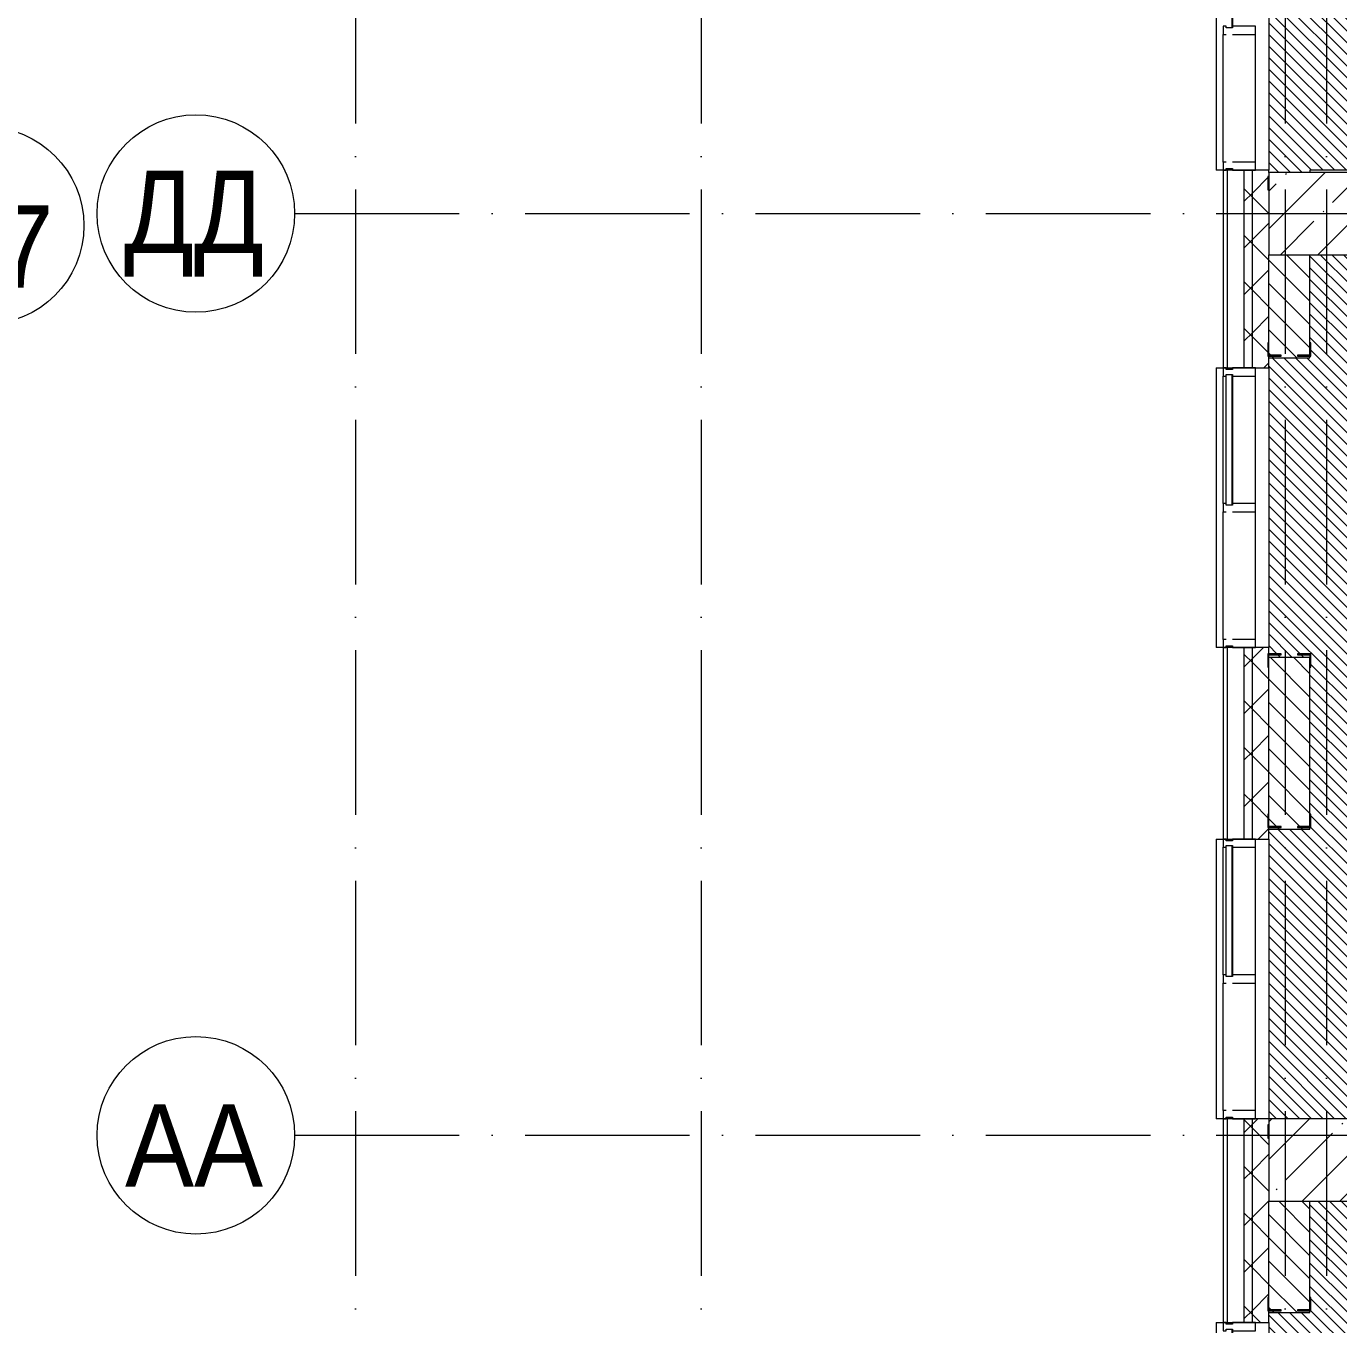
# Model space of a CAD drawing. Header units: millimetres. Extents: x -6467 to 106027, y -7090 to 195095.
# Drawn here: x 67059 to 75034, y 147794 to 155683 of the extents above; entities that cross this region are included whole.
import ezdxf

# ---------------------------------------------------------------- set-up
doc = ezdxf.new("R2010")
doc.units = ezdxf.units.MM
doc.linetypes.add('50_200_ШТРИХ_1Т_ш5_п1_п1_', pattern=[1400, 1000, -200, 0, -200])
for name, color, linetype, lineweight in [('A-FLOR', 7, 'Continuous', 9), ('A-GLAZ', 7, 'Continuous', 5), ('A-GLAZ-CWMG', 7, 'Continuous', 9), ('A-GLAZ-CWMG-1', 7, 'Continuous', 20), ('A-WALL', 7, 'Continuous', 5), ('A-WALL-FNSH-1', 7, 'Continuous', 5), ('I-WALL', 7, 'Continuous', 5), ('S-COLS', 7, 'Continuous', 9), ('S-COLS-1', 7, 'Continuous', 5)]:
    doc.layers.add(name, color=color, linetype=linetype, lineweight=lineweight)
for name, color, linetype, lineweight, true_color in [('A-FLOR-PATT-1', 7, 'Continuous', 5, 0xd61c12), ('A-GENM-1', 7, 'Continuous', 9, 0xaaaaaa), ('A-GENM-2', 7, 'Continuous', 20, 0xaaaaaa), ('I-WALL-1', 7, 'Continuous', 5, 0x787878), ('Оси-1', 7, 'Continuous', 20, 0xaaaaaa), ('Оси-2', 7, 'Continuous', 9, 0xaaaaaa), ('Оси-3', 7, '50_200_ШТРИХ_1Т_ш5_п1_п1_', 9, 0xaaaaaa)]:
    doc.layers.add(name, color=color, linetype=linetype, lineweight=lineweight, true_color=true_color)
doc.styles.add('Arial', font='arial.ttf', dxfattribs={"width": 0.9, "height": 500})
pattern_1 = [(45, (109.45, 102614.03), (-141.42136, 141.42136), []), (135, (109.45, 102614.03), (-141.42136, -141.42136), [])]

# ---------------------------------------------------------------- blocks, each defined once
blk = doc.blocks.new('BSC_Колонна _Прямоугольная - 500х500-V39-АИ_План этажа Радиаторы_3')
at = {"layer": 'S-COLS-1'}
h = blk.add_hatch(dxfattribs=at)
h.set_pattern_fill('FP_68', color=256, style=0, pattern_type=2)
h.set_pattern_definition([(315, (-51931.04, 74750), (228.0985, 228.0985), []), (315, (-51931.04, 74521.9), (228.0985, 228.0985), [403.225, -80.645, 6.706, -73.939])])
h.paths.add_polyline_path([(-250, 250), (-250, -250), (250, -250), (250, 250), (-158, 250)])
for p, q in [((250, 250), (-250, 250)), ((-250, 250), (-250, -250)), ((250, -250), (250, 250)), ((-250, -250), (250, -250))]:
    blk.add_line(p, q, dxfattribs=at)
blk = doc.blocks.new('Прямоугольный импост - Импост структурный с накладкой - 180мм-22437111-АИ_План этажа Радиаторы_3')
at = {"layer": 'A-GLAZ-CWMG-1'}
for p, q in [((-50, 0), (-50, 17)), ((-50, 17), (0, 17)), ((0, 0), (-10, 0)), ((-10, 0), (-10, -40)), ((0, 17), (0, 0)), ((-50, -180), (-50, -40)), ((-10, -40), (0, -40)), ((0, -40), (0, -180)), ((0, -180), (-50, -180))]:
    blk.add_line(p, q, dxfattribs=at)
blk = doc.blocks.new('Прямоугольный импост - Импост структурный с накладкой - 180мм-22071093-АИ_План этажа Радиаторы_3')
at = {"layer": 'A-GLAZ-CWMG'}
for p, q in [((49825, 55111), (49050, 55111)), ((49825, 54931), (49050, 54931)), ((49825, 54914), (49050, 54914))]:
    blk.add_line(p, q, dxfattribs=at)
blk = doc.blocks.new('Прямоугольный импост - Импост структурный с накладкой - 180мм-V176-АИ_План этажа Радиаторы_3')
at = {"layer": 'A-GLAZ-CWMG'}
for p, q in [((6638, 55111), (5863, 55111)), ((6638, 54914), (5863, 54914))]:
    blk.add_line(p, q, dxfattribs=at)
blk = doc.blocks.new('Прямоугольный импост - Импост структурный с накладкой - 180мм-V179-АИ_План этажа Радиаторы_3')
at = {"layer": 'A-GLAZ-CWMG-1'}
for p, q in [((-25, 0), (-25, 17)), ((-25, 17), (25, 17)), ((-15, 0), (-25, 0)), ((-15, -40), (-15, 0)), ((25, 17), (25, 0)), ((-25, -180), (-25, -40)), ((-25, -40), (-15, -40)), ((25, -40), (25, -180)), ((25, -180), (-25, -180))]:
    blk.add_line(p, q, dxfattribs=at)
blk = doc.blocks.new('Прямоугольный импост - Импост структурный с накладкой - 180мм-22437157-АИ_План этажа Радиаторы_3')
at = {"layer": 'A-GLAZ-CWMG-1'}
for p, q in [((0, 17), (-50, 17)), ((-50, 17), (-50, 0)), ((-50, 0), (-40, 0)), ((-40, 0), (-40, -40)), ((-10, -40), (-10, 0)), ((-10, 0), (0, 0)), ((0, 0), (0, 17)), ((-40, -40), (-50, -40)), ((-50, -40), (-50, -180)), ((0, -40), (-10, -40)), ((0, -180), (0, -40)), ((-50, -180), (0, -180))]:
    blk.add_line(p, q, dxfattribs=at)
blk = doc.blocks.new('BSC_Колонна _Прямоугольная - 500х500-V258-АИ_План этажа Радиаторы_3')
at = {"layer": 'S-COLS-1'}
h = blk.add_hatch(dxfattribs=at)
h.set_pattern_fill('FP_208', color=256, style=0, pattern_type=2)
h.set_pattern_definition([(315, (-46181.04, 74750), (228.0985, 228.0985), []), (315, (-46181.04, 74521.9), (228.0985, 228.0985), [403.225, -80.645, 6.706, -73.939])])
h.paths.add_polyline_path([(-250, 250), (-250, -250), (250, -250), (250, 250), (-33.1, 250)])
for p, q in [((250, 250), (-250, 250)), ((-250, 250), (-250, -250)), ((250, -250), (250, 250)), ((-250, -250), (250, -250))]:
    blk.add_line(p, q, dxfattribs=at)
blk = doc.blocks.new('Фахверк _газобетон торцы_756 - Фахверк _газобетон торцы_-25587475-АИ_План этажа Радиаторы_3')
at = {"layer": 'A-GENM-2'}
for p, q in [((89406, 11134.7), (89325, 11134.7)), ((89325, 11134.7), (89325, 11128.7)), ((89406, 11128.7), (89406, 11134.7))]:
    blk.add_line(p, q, dxfattribs=at)
blk = doc.blocks.new('Фахверк _газобетон торцы_758 - Фахверк _газобетон торцы_-25587515-АИ_План этажа Радиаторы_3')
at = {"layer": 'A-GENM-2'}
for p, q in [((89406, 11134.7), (89325, 11134.7)), ((89325, 11134.7), (89325, 11128.7)), ((89325, 11128.7), (89400, 11128.7)), ((89400, 11128.7), (89400, 11053.7)), ((89406, 11053.7), (89406, 11134.7)), ((89400, 11053.7), (89406, 11053.7)), ((89400, 10953.7), (89400, 10878.7)), ((89406, 10953.7), (89400, 10953.7)), ((89406, 10872.7), (89406, 10953.7)), ((89400, 10878.7), (89325, 10878.7)), ((89325, 10878.7), (89325, 10872.7)), ((89325, 10872.7), (89406, 10872.7))]:
    blk.add_line(p, q, dxfattribs=at)
blk = doc.blocks.new('Фахверк _газобетон торцы_759 - Фахверк _газобетон торцы_-25587535-АИ_План этажа Радиаторы_3')
at = {"layer": 'A-GENM-2'}
for p, q in [((89406, 11134.7), (89325, 11134.7)), ((89325, 11134.7), (89325, 11128.7)), ((89325, 11128.7), (89400, 11128.7)), ((89400, 11128.7), (89400, 11053.7)), ((89406, 11053.7), (89406, 11134.7)), ((89400, 11053.7), (89406, 11053.7)), ((89400, 10953.7), (89400, 10878.7)), ((89406, 10953.7), (89400, 10953.7)), ((89406, 10872.7), (89406, 10953.7)), ((89400, 10878.7), (89325, 10878.7)), ((89325, 10878.7), (89325, 10872.7)), ((89325, 10872.7), (89406, 10872.7))]:
    blk.add_line(p, q, dxfattribs=at)
blk = doc.blocks.new('Фахверк _газобетон торцы_760 - Фахверк _газобетон торцы_-25587555-АИ_План этажа Радиаторы_3')
at = {"layer": 'A-GENM-2'}
for p, q in [((89406, 11134.7), (89325, 11134.7)), ((89325, 11134.7), (89325, 11128.7)), ((89406, 11128.7), (89406, 11134.7))]:
    blk.add_line(p, q, dxfattribs=at)
blk = doc.blocks.new('Фахверк _газобетон торцы_761 - Фахверк _газобетон торцы_-25587575-АИ_План этажа Радиаторы_3')
at = {"layer": 'A-GENM-2'}
for p, q in [((89406, 11134.7), (89325, 11134.7)), ((89325, 11134.7), (89325, 11128.7)), ((89325, 11128.7), (89400, 11128.7)), ((89400, 11128.7), (89400, 11053.7)), ((89406, 11053.7), (89406, 11134.7)), ((89400, 11053.7), (89406, 11053.7)), ((89400, 10953.7), (89400, 10878.7)), ((89406, 10953.7), (89400, 10953.7)), ((89406, 10872.7), (89406, 10953.7)), ((89400, 10878.7), (89325, 10878.7)), ((89325, 10878.7), (89325, 10872.7)), ((89325, 10872.7), (89406, 10872.7))]:
    blk.add_line(p, q, dxfattribs=at)
blk = doc.blocks.new('Фахверк _газобетон торцы_763 - Фахверк _газобетон торцы_-25587615-АИ_План этажа Радиаторы_3')
at = {"layer": 'A-GENM-2'}
for p, q in [((89406, 11134.7), (89325, 11134.7)), ((89325, 11134.7), (89325, 11128.7)), ((89325, 11128.7), (89400, 11128.7)), ((89400, 11128.7), (89400, 11053.7)), ((89406, 11053.7), (89406, 11134.7)), ((89400, 11053.7), (89406, 11053.7)), ((89400, 10953.7), (89400, 10878.7)), ((89406, 10953.7), (89400, 10953.7)), ((89406, 10872.7), (89406, 10953.7)), ((89400, 10878.7), (89325, 10878.7)), ((89325, 10878.7), (89325, 10872.7)), ((89325, 10872.7), (89406, 10872.7))]:
    blk.add_line(p, q, dxfattribs=at)
blk = doc.blocks.new('Отлив_СКБ - Отлив витража-V317-АИ_План этажа Радиаторы_3')
at = {"layer": 'A-GLAZ'}
for p, q in [((0, 57), (0, 100)), ((1700, 100), (0, 100)), ((1700, 100), (1700, 57)), ((0, 2), (10, 2)), ((865, 2), (1660, 2)), ((1690, 2), (1700, 2)), ((1650, 0), (875, 0))]:
    blk.add_line(p, q, dxfattribs=at)
blk = doc.blocks.new('Ось сетки - Круг_Ø6_00__ISO-2_5_0_9K_-17386508-АИ_План этажа Радиаторы_3')
at = {"layer": 'Оси-1'}
blk.add_circle((0, 0), 3, dxfattribs=at)

msp = doc.modelspace()

# ---------------------------------------------------------------- hatches: boundary and pattern name
at = {"layer": 'A-FLOR-PATT-1'}
h = msp.add_hatch(dxfattribs=at)
h.set_pattern_fill('FP_344', color=256, style=0, pattern_type=2)
h.set_pattern_definition([(315, (74859.45, 156020.076), (35.3553, 35.3553), [])])
h.paths.add_polyline_path([(74609.4, 154795.1), (74859.4, 154795.1), (74859.4, 154808.1), (75109.4, 154808.1), (75109.4, 157245.1), (74859.4, 157245.1), (74859.4, 156660.1), (74865.4, 156660.1), (74863.5, 156579.1), (74859.4, 156579.1), (74859.4, 156568.1), (74609.4, 156568.1), (74609.4, 154808.1)])
h = msp.add_hatch(dxfattribs=at)
h.set_pattern_fill('FP_345', color=256, style=0, pattern_type=2)
h.set_pattern_definition([(315, (74859.45, 151670.076), (35.3553, 35.3553), [])])
h.paths.add_polyline_path([(74831.8, 149045.1), (75109.4, 149045.1), (75109.4, 154295.1), (74859.4, 154295.1), (74859.4, 153760.1), (74865.4, 153760.1), (74863.8, 153679.1), (74859.4, 153679.1), (74859.4, 153668.1), (74609.4, 153668.1), (74609.4, 151871.1), (74684.4, 151871.1), (74684.4, 151865.1), (74609.4, 151865.1), (74609.4, 151848.1), (74859.4, 151848.1), (74859.4, 151865.1), (74784.4, 151865.1), (74784.4, 151871.1), (74865.4, 151871.1), (74864.6, 151790.1), (74859.4, 151790.1), (74859.4, 150897.1), (74865.4, 150897.1), (74865.4, 150816.1), (74859.4, 150816.1), (74859.4, 150805.1), (74609.4, 150805.1), (74609.4, 149045.1)])
h = msp.add_hatch(dxfattribs=at)
h.set_pattern_fill('FP_346', color=256, style=0, pattern_type=2)
h.set_pattern_definition([(315, (74859.45, 147320.076), (35.3553, 35.3553), [])])
h.paths.add_polyline_path([(74609.4, 146095.1), (75109.4, 146095.1), (75109.4, 148545.1), (74859.4, 148545.1), (74859.4, 147960.1), (74865.4, 147960.1), (74863.5, 147879.1), (74859.4, 147879.1), (74859.4, 147868.1), (74609.4, 147868.1), (74609.4, 146108.1)])
at = {"layer": 'A-WALL'}
h = msp.add_hatch(dxfattribs=at)
h.set_pattern_fill('FP_122', color=256, style=0, pattern_type=2)
h.set_pattern_definition(pattern_1)
h.paths.add_polyline_path([(74609.4, 145545.1), (74609.4, 146108.1), (74509.4, 146108.1), (74509.4, 145545.1)])
h.paths.add_polyline_path([(74609.4, 147808.1), (74609.4, 149045.1), (74509.4, 149045.1), (74509.4, 147808.1)])
h.paths.add_polyline_path([(74509.4, 150745.1), (74609.4, 150745.1), (74609.4, 151908.1), (74509.4, 151908.1), (74509.4, 150871.4)])
h.paths.add_polyline_path([(74609.4, 153608.1), (74609.4, 154808.1), (74509.4, 154808.1), (74509.4, 153608.1)])
h.paths.add_polyline_path([(74609.4, 156508.1), (74609.4, 157795.1), (74509.4, 157795.1), (74509.4, 156508.1)])
h = msp.add_hatch(dxfattribs=at)
h.set_pattern_fill('FP_122', color=256, style=0, pattern_type=2)
h.set_pattern_definition(pattern_1)
h.paths.add_polyline_path([(74509.4, 145545.1), (74509.4, 146108.1), (74459.4, 146108.1), (74459.4, 145545.1)])
h.paths.add_polyline_path([(74509.4, 147808.1), (74509.4, 149045.1), (74459.4, 149045.1), (74459.4, 147808.1)])
h.paths.add_polyline_path([(74509.4, 150745.1), (74509.4, 151908.1), (74459.4, 151908.1), (74459.4, 150745.1)])
h.paths.add_polyline_path([(74459.4, 153608.1), (74509.4, 153608.1), (74509.4, 154808.1), (74459.4, 154808.1), (74459.4, 153683.9)])
h.paths.add_polyline_path([(74459.4, 156508.1), (74509.4, 156508.1), (74509.4, 157695.1), (74459.4, 157695.1), (74459.4, 157199.6)])
at = {"layer": 'I-WALL'}
h = msp.add_hatch(dxfattribs=at)
h.set_pattern_fill('FP_2', color=256, style=0, pattern_type=2)
h.set_pattern_definition([(135, (109.45, 102614.03), (-70.71068, -70.71068), [])])
h.paths.add_polyline_path([(74859.4, 147868.1), (74859.4, 148545.1), (74609.4, 148545.1), (74609.4, 147868.1), (74831.8, 147868.1)])
h.paths.add_polyline_path([(74609.4, 150805.1), (74859.4, 150805.1), (74859.4, 151848.1), (74609.4, 151848.1), (74609.4, 150871.4)])
h.paths.add_polyline_path([(74859.4, 153668.1), (74859.4, 154295.1), (74609.4, 154295.1), (74609.4, 153668.1), (74831.8, 153668.1)])
h.paths.add_polyline_path([(74609.4, 156568.1), (74859.4, 156568.1), (74859.4, 157245.1), (74609.4, 157245.1), (74609.4, 157199.6)])
h.paths.add_polyline_path([(74831.8, 157745.1), (74859.4, 157745.1), (74859.4, 157795.1), (74609.4, 157795.1), (74609.4, 157745.1), (74619.6, 157745.1)])
at = {"layer": 'I-WALL-1'}
h = msp.add_hatch(dxfattribs=at)
h.set_pattern_fill('FP_3', color=256, style=0, pattern_type=2)
h.set_pattern_definition([(0, (109.45, 102614.03), (406.4, 101.6), [6.706, -298.094, 6.706, -298.094, -1625.6]), (0, (109.45, 102614.03), (406.4, 101.6), [-609.6, 6.706, -602.894, 6.706, -298.094, -711.2]), (0, (109.45, 102614.03), (406.4, 101.6), [-1524, 6.706, -196.494, 6.706, -501.294]), (120, (261.85, 102664.83), (-291.18818, 301.15272), [6.706, -298.094, 6.706, -298.094, -1625.6]), (120, (261.85, 102664.83), (-291.18818, 301.15272), [-609.6, 6.706, -602.894, 6.706, -298.094, -711.2]), (120, (261.85, 102664.83), (-291.18818, 301.15272), [-1524, 6.706, -196.494, 6.706, -501.294]), (240, (312.65, 102868.03), (-115.21182, -402.75272), [6.706, -298.094, 6.706, -298.094, -1625.6]), (240, (312.65, 102868.03), (-115.21182, -402.75272), [-609.6, 6.706, -602.894, 6.706, -298.094, -711.2]), (240, (312.65, 102868.03), (-115.21182, -402.75272), [-1524, 6.706, -196.494, 6.706, -501.294])])
h.paths.add_polyline_path([(82149.4, 154788.1), (83009.4, 154788.1), (83009.4, 154795.1), (83259.4, 154795.1), (83259.4, 154808.1), (82695.3, 154808.1), (82729.8, 154805.1), (82229.8, 154805.1), (82229.8, 154808.1), (82149.4, 154808.1), (82149.4, 154805.1)])
h.paths.add_polyline_path([(82049.4, 154788.1), (82049.4, 154808.1), (81784.4, 154808.1), (81784.4, 154788.1)])
h.paths.add_polyline_path([(80584.4, 154788.1), (80584.4, 154808.1), (79439.4, 154808.1), (79439.4, 154788.1)])
h.paths.add_polyline_path([(78967.2, 154788.1), (79339.4, 154788.1), (79339.4, 154808.1), (78179.4, 154808.1), (78179.4, 154788.1)])
h.paths.add_polyline_path([(78079.4, 154788.1), (78079.4, 154808.1), (74859.4, 154808.1), (74859.4, 154795.1), (75109.4, 154795.1), (75109.4, 154788.1), (75658.9, 154788.1)])

# ---------------------------------------------------------------- linework, layer by layer
at = {"layer": 'A-FLOR'}
for p, q in [((74609.4, 156508.1), (74609.4, 154808.1)), ((74609.4, 153608.1), (74609.4, 151908.1)), ((74609.4, 150745.1), (74609.4, 149045.1)), ((74609.4, 147808.1), (74609.4, 146108.1))]:
    msp.add_line(p, q, dxfattribs=at)
at = {"layer": 'A-WALL'}
for p, q in [((74359.4, 153608.1), (74359.4, 154808.1)), ((74459.4, 153608.1), (74459.4, 154808.1)), ((74509.4, 153608.1), (74509.4, 154808.1)), ((74859.4, 153668.1), (74859.4, 154295.1)), ((74609.4, 153668.1), (74859.4, 153668.1)), ((74359.4, 150745.1), (74359.4, 151908.1)), ((74459.4, 150745.1), (74459.4, 151908.1)), ((74509.4, 150745.1), (74509.4, 151908.1)), ((74859.4, 151848.1), (74609.4, 151848.1)), ((74859.4, 150805.1), (74859.4, 151848.1)), ((74609.4, 150805.1), (74859.4, 150805.1)), ((74359.4, 147808.1), (74359.4, 149045.1)), ((74459.4, 147808.1), (74459.4, 149045.1)), ((74509.4, 147808.1), (74509.4, 149045.1)), ((74859.4, 147868.1), (74859.4, 148545.1)), ((74609.4, 147868.1), (74859.4, 147868.1))]:
    msp.add_line(p, q, dxfattribs=at)
at = {"layer": 'A-WALL-FNSH-1'}
for p, q in [((74332.4, 154808.1), (74332.4, 153608.1)), ((74609.4, 154808.1), (74332.4, 154808.1)), ((74609.4, 154795.1), (74609.4, 154808.1)), ((78059.4, 154808.1), (74859.4, 154808.1)), ((74859.4, 154808.1), (74859.4, 154795.1)), ((74609.4, 153608.1), (74609.4, 154295.1)), ((74332.4, 153608.1), (74609.4, 153608.1)), ((74332.4, 151908.1), (74332.4, 150745.1)), ((74609.4, 151908.1), (74332.4, 151908.1)), ((74609.4, 150745.1), (74609.4, 151908.1)), ((74332.4, 150745.1), (74609.4, 150745.1)), ((74332.4, 149045.1), (74332.4, 147808.1)), ((74609.4, 149045.1), (74332.4, 149045.1)), ((74609.4, 147808.1), (74609.4, 148545.1)), ((74332.4, 147808.1), (74609.4, 147808.1))]:
    msp.add_line(p, q, dxfattribs=at)
at = {"layer": 'Оси-3'}
for p, q in [((69059.4, 193895), (69059.4, 96724.3)), ((71159.4, 193895), (71159.4, 96724.3)), ((74709.4, 193895), (74709.4, 113945.1)), ((74959.4, 193895), (74959.4, 113945.1)), ((68690.1, 154545.1), (104827.4, 154545.1)), ((68690.1, 148945.1), (90428.2, 148945.1))]:
    msp.add_line(p, q, dxfattribs=at)

# ---------------------------------------------------------------- block references
at = {"layer": 'A-GENM-1'}
for name, p, rotation in [('Фахверк _газобетон торцы_756 - Фахверк _газобетон торцы_-25587475-АИ_План этажа Радиаторы_3', (85738.2, 65365.1), 89.99999999999974), ('Фахверк _газобетон торцы_759 - Фахверк _газобетон торцы_-25587535-АИ_План этажа Радиаторы_3', (63730.7, 243085.1), 270.0000000000001), ('Фахверк _газобетон торцы_758 - Фахверк _газобетон торцы_-25587515-АИ_План этажа Радиаторы_3', (85738.2, 62465.1), 89.99999999999974), ('Фахверк _газобетон торцы_761 - Фахверк _газобетон торцы_-25587575-АИ_План этажа Радиаторы_3', (63730.7, 240222.1), 270.0000000000001), ('Фахверк _газобетон торцы_760 - Фахверк _газобетон торцы_-25587555-АИ_План этажа Радиаторы_3', (85738.2, 59602.1), 89.99999999999974), ('Фахверк _газобетон торцы_763 - Фахверк _газобетон торцы_-25587615-АИ_План этажа Радиаторы_3', (63730.7, 237285.1), 270.0000000000001)]:
    msp.add_blockref(name, p, dxfattribs=dict(at, rotation=rotation))
at = {"layer": 'A-GLAZ', "rotation": 90.00000000000011}
for p in [(74389.4, 154808.1), (74389.4, 151908.1), (74389.4, 149045.1), (74389.4, 146108.1)]:
    msp.add_blockref('Отлив_СКБ - Отлив витража-V317-АИ_План этажа Радиаторы_3', p, dxfattribs=at)
at = {"layer": 'A-GLAZ-CWMG', "extrusion": (0, 0, -1), "rotation": 270.000000000003}
for name, p in [('Прямоугольный импост - Импост структурный с накладкой - 180мм-V179-АИ_План этажа Радиаторы_3', (-74349.4, 155658.1)), ('Прямоугольный импост - Импост структурный с накладкой - 180мм-22437111-АИ_План этажа Радиаторы_3', (-74349.4, 154808.1)), ('Прямоугольный импост - Импост структурный с накладкой - 180мм-V179-АИ_План этажа Радиаторы_3', (-74349.4, 152758.1)), ('Прямоугольный импост - Импост структурный с накладкой - 180мм-22437111-АИ_План этажа Радиаторы_3', (-74349.4, 151908.1)), ('Прямоугольный импост - Импост структурный с накладкой - 180мм-V179-АИ_План этажа Радиаторы_3', (-74349.4, 149895.1)), ('Прямоугольный импост - Импост структурный с накладкой - 180мм-22437111-АИ_План этажа Радиаторы_3', (-74349.4, 149045.1))]:
    msp.add_blockref(name, p, dxfattribs=at)
at = {"layer": 'A-GLAZ-CWMG'}
for name, p, rotation in [('Прямоугольный импост - Импост структурный с накладкой - 180мм-V176-АИ_План этажа Радиаторы_3', (19418.4, 161496.1), 269.9999999999988), ('Прямоугольный импост - Импост структурный с накладкой - 180мм-22437157-АИ_План этажа Радиаторы_3', (74349.4, 153608.1), 89.99999999999699), ('Прямоугольный импост - Импост структурный с накладкой - 180мм-22071093-АИ_План этажа Радиаторы_3', (19418.4, 202608.1), 269.9999999999983), ('Прямоугольный импост - Импост структурный с накладкой - 180мм-V176-АИ_План этажа Радиаторы_3', (19418.4, 158596.1), 269.9999999999988), ('Прямоугольный импост - Импост структурный с накладкой - 180мм-22437157-АИ_План этажа Радиаторы_3', (74349.4, 150745.1), 89.99999999999699), ('Прямоугольный импост - Импост структурный с накладкой - 180мм-22071093-АИ_План этажа Радиаторы_3', (19418.4, 199745.1), 269.9999999999983), ('Прямоугольный импост - Импост структурный с накладкой - 180мм-V176-АИ_План этажа Радиаторы_3', (19418.4, 155733.1), 269.9999999999988), ('Прямоугольный импост - Импост структурный с накладкой - 180мм-22437157-АИ_План этажа Радиаторы_3', (74349.4, 147808.1), 89.99999999999699)]:
    msp.add_blockref(name, p, dxfattribs=dict(at, rotation=rotation))
at = {"layer": 'S-COLS', "rotation": 89.9999999999999}
for name, p in [('BSC_Колонна _Прямоугольная - 500х500-V39-АИ_План этажа Радиаторы_3', (74859.4, 154545.1)), ('BSC_Колонна _Прямоугольная - 500х500-V258-АИ_План этажа Радиаторы_3', (74859.4, 148795.1))]:
    msp.add_blockref(name, p, dxfattribs=at)
at = {"layer": 'Оси-1', "xscale": 199.9999999999999, "yscale": 199.9999999999999, "zscale": 199.9999999999999}
for p, rotation in [((68090.1, 154545.1), 269.9999999999995), ((66809.4, 154472), 180), ((68090.1, 148945.1), 269.9999999999994)]:
    msp.add_blockref('Ось сетки - Круг_Ø6_00__ISO-2_5_0_9K_-17386508-АИ_План этажа Радиаторы_3', p, dxfattribs=dict(at, rotation=rotation))

# ---------------------------------------------------------------- texts
at = {"layer": 'Оси-2', "char_height": 500, "attachment_point": 5, "line_spacing_factor": 0.936439, "style": 'Arial'}
for s, insert, width in [('\\pxqc,t4.572,9.144,13.716,18.288,22.86,27.432,32.004,36.576,41.148,45.72,50.292,54.864,59.436,64.008,68.58,73.152,77.724,82.296,86.868,91.44,96.012,100.584,105.156,109.728,114.3,118.872,123.444,128.016,132.588,137.16,141.732,146.304;{ДД}', (68078.7, 154483.3), 869.4), ('\\pxqc,t4.572,9.144,13.716,18.288,22.86,27.432,32.004,36.576,41.148,45.72,50.292,54.864,59.436,64.008,68.58,73.152,77.724,82.296,86.868,91.44,96.012,100.584,105.156,109.728,114.3,118.872,123.444,128.016,132.588,137.16,141.732,146.304;{47}', (66874.6, 154344.8), 702), ('\\pxqc,t4.572,9.144,13.716,18.288,22.86,27.432,32.004,36.576,41.148,45.72,50.292,54.864,59.436,64.008,68.58,73.152,77.724,82.296,86.868,91.44,96.012,100.584,105.156,109.728,114.3,118.872,123.444,128.016,132.588,137.16,141.732,146.304;{АА}', (68078.7, 148883.3), 846)]:
    msp.add_mtext(s, dxfattribs=dict(at, insert=insert, width=width))

doc.saveas('drawing.dxf')
